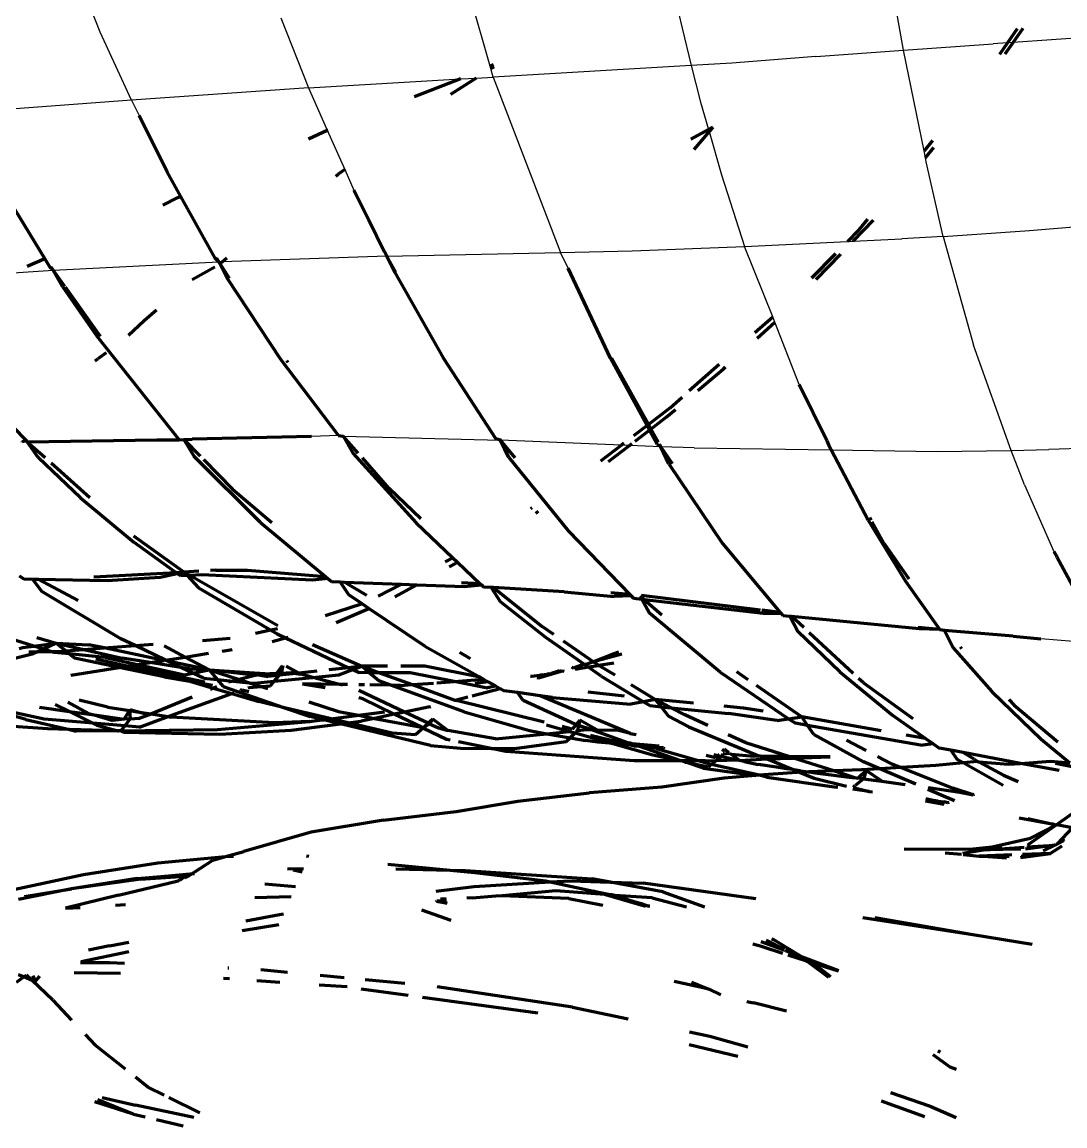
# Model space of a CAD drawing. Header units: millimetres. Extents: x 4307 to 31003, y 2809 to 20009.
# Drawn here: x 7360 to 7421.2, y 7207.5 to 7272.3 of the extents above; entities that cross this region are included whole.
import ezdxf

# ---------------------------------------------------------------- set-up
doc = ezdxf.new("R2010")
doc.units = ezdxf.units.MM
doc.layers.add('ProfileEdges', color=7, linetype='Continuous')

msp = doc.modelspace()

# ---------------------------------------------------------------- linework, layer by layer
for p, q in [((7411.762, 7270.656), (7409.792, 7281.612)), ((7396.751, 7280.692), (7398.766, 7271.944)), ((7387.504, 7269.719), (7384.617, 7279.813)), ((7364.622, 7271.717), (7362.172, 7277.877)), ((7375.217, 7272.565), (7376.848, 7268.451)), ((7398.766, 7271.944), (7399.297, 7269.769)), ((7366.452, 7267.72), (7364.622, 7271.717)), ((7417.863, 7271.097), (7417.025, 7271.04)), ((7418.195, 7271.12), (7417.863, 7271.097)), ((7425.035, 7271.585), (7418.195, 7271.12)), ((7406.615, 7270.284), (7411.762, 7270.656)), ((7411.762, 7270.656), (7417.025, 7271.04)), ((7412.96, 7264.751), (7411.762, 7270.656)), ((7401.691, 7269.906), (7399.297, 7269.769)), ((7406.615, 7270.284), (7401.691, 7269.906)), ((7387.545, 7269.576), (7387.504, 7269.719)), ((7387.687, 7269.08), (7387.545, 7269.576)), ((7399.297, 7269.769), (7387.687, 7269.08)), ((7399.297, 7269.769), (7399.847, 7267.603)), ((7376.848, 7268.451), (7385.765, 7268.969)), ((7385.765, 7268.969), (7386.677, 7269.022)), ((7386.677, 7269.022), (7387.687, 7269.08)), ((7387.687, 7269.08), (7391.632, 7258.793)), ((7376.848, 7268.451), (7366.452, 7267.72)), ((7376.848, 7268.451), (7377.945, 7265.965)), ((7366.452, 7267.72), (7356.4, 7266.97)), ((7366.452, 7267.72), (7366.911, 7266.817)), ((7399.847, 7267.603), (7400.31, 7266.009)), ((7377.945, 7265.965), (7378.964, 7263.654)), ((7400.31, 7266.009), (7400.344, 7265.89)), ((7400.344, 7265.89), (7401.083, 7263.348)), ((7413.043, 7264.341), (7412.96, 7264.751)), ((7413.092, 7264.098), (7413.043, 7264.341)), ((7414.094, 7259.73), (7413.092, 7264.098)), ((7378.964, 7263.654), (7379.502, 7262.436)), ((7401.083, 7263.348), (7402.435, 7259.135)), ((7414.094, 7259.73), (7419.146, 7260.085)), ((7419.146, 7260.085), (7426.972, 7260.709)), ((7402.435, 7259.135), (7408.478, 7259.437)), ((7408.478, 7259.437), (7408.812, 7259.454)), ((7408.812, 7259.454), (7411.654, 7259.595)), ((7414.094, 7259.73), (7411.654, 7259.595)), ((7414.094, 7259.73), (7415.874, 7253.351)), ((7381.444, 7258.575), (7391.632, 7258.793)), ((7391.632, 7258.793), (7395.83, 7258.887)), ((7392.081, 7257.863), (7391.632, 7258.793)), ((7395.83, 7258.887), (7402.435, 7259.135)), ((7404.084, 7255.015), (7402.435, 7259.135)), ((7361.867, 7257.745), (7371.576, 7258.23)), ((7371.77, 7258.237), (7371.576, 7258.23)), ((7381.444, 7258.575), (7371.77, 7258.237)), ((7359.509, 7257.6), (7361.867, 7257.745)), ((7404.2, 7254.701), (7404.084, 7255.015)), ((7405.628, 7251.039), (7404.2, 7254.701)), ((7418.067, 7247.17), (7415.874, 7253.351)), ((7378.611, 7248.038), (7377.011, 7247.984)), ((7378.882, 7248.014), (7388.106, 7247.771)), ((7395.201, 7247.477), (7388.106, 7247.771)), ((7395.677, 7247.457), (7395.201, 7247.477)), ((7397.518, 7247.38), (7395.677, 7247.457)), ((7399.465, 7247.324), (7397.518, 7247.38)), ((7399.465, 7247.324), (7407.516, 7247.211)), ((7407.516, 7247.211), (7413.732, 7247.11)), ((7413.732, 7247.11), (7418.067, 7247.17)), ((7418.067, 7247.17), (7420.29, 7247.216)), ((7418.848, 7245.148), (7418.067, 7247.17)), ((7424.92, 7247.379), (7420.29, 7247.216)), ((7418.848, 7245.148), (7420.587, 7241.239)), ((7423.669, 7235.783), (7419.818, 7236.112))]:
    msp.add_line(p, q)
at = {"layer": 'ProfileEdges', "lineweight": 211}
for p, q in [((7418.434, 7271.916), (7417.863, 7271.097)), ((7418.195, 7271.12), (7418.772, 7271.943)), ((7417.863, 7271.097), (7417.382, 7270.409)), ((7417.717, 7270.436), (7418.195, 7271.12)), ((7387.69, 7269.824), (7387.504, 7269.719)), ((7387.727, 7269.69), (7387.545, 7269.576)), ((7385.765, 7268.969), (7383.292, 7268.011)), ((7386.677, 7269.022), (7385.176, 7268.055)), ((7383.292, 7268.011), (7383.039, 7267.923)), ((7368.549, 7263.517), (7366.911, 7266.817)), ((7376.837, 7265.457), (7377.945, 7265.965)), ((7377.945, 7265.965), (7378.001, 7265.991)), ((7399.282, 7265.438), (7400.31, 7266.009)), ((7400.31, 7266.009), (7400.563, 7266.149)), ((7400.563, 7266.149), (7400.344, 7265.89)), ((7400.344, 7265.89), (7399.45, 7264.832)), ((7413.455, 7265.352), (7412.96, 7264.751)), ((7413.043, 7264.341), (7413.536, 7264.949)), ((7369.351, 7262.075), (7368.549, 7263.517)), ((7378.443, 7263.272), (7378.579, 7263.373)), ((7378.964, 7263.654), (7378.579, 7263.373)), ((7379.003, 7263.682), (7378.964, 7263.654)), ((7358.654, 7262.856), (7361.368, 7258.406)), ((7369.17, 7262.012), (7368.289, 7261.557)), ((7369.17, 7262.012), (7369.351, 7262.075)), ((7371.369, 7258.447), (7369.351, 7262.075)), ((7380.386, 7260.679), (7379.502, 7262.436)), ((7409.651, 7260.737), (7409.123, 7260.096)), ((7381.28, 7258.846), (7380.386, 7260.679)), ((7409.123, 7260.096), (7408.478, 7259.437)), ((7408.812, 7259.454), (7410.001, 7260.685)), ((7381.28, 7258.846), (7381.444, 7258.575)), ((7381.444, 7258.575), (7381.307, 7258.847)), ((7361.368, 7258.406), (7360.338, 7257.96)), ((7361.368, 7258.406), (7361.66, 7257.927)), ((7371.576, 7258.23), (7371.369, 7258.447)), ((7371.451, 7258.45), (7371.576, 7258.23)), ((7371.64, 7258.13), (7371.576, 7258.23)), ((7371.64, 7258.13), (7371.77, 7258.237)), ((7372.066, 7257.271), (7371.64, 7258.13)), ((7371.64, 7258.13), (7372.192, 7257.276)), ((7371.77, 7258.237), (7372.057, 7258.474)), ((7381.909, 7257.62), (7381.444, 7258.575)), ((7381.974, 7257.622), (7381.444, 7258.575)), ((7407.772, 7258.716), (7406.357, 7257.273)), ((7406.63, 7257.193), (7408.077, 7258.692)), ((7361.867, 7257.745), (7361.66, 7257.927)), ((7361.867, 7257.745), (7361.749, 7257.932)), ((7362.544, 7256.798), (7361.867, 7257.745)), ((7362.402, 7256.791), (7361.867, 7257.745)), ((7371.349, 7257.922), (7370.016, 7257.184)), ((7381.909, 7257.62), (7384.735, 7252.598)), ((7394.57, 7252.584), (7392.081, 7257.863)), ((7375.211, 7252.509), (7372.066, 7257.271)), ((7362.402, 7256.791), (7364.441, 7253.854)), ((7364.643, 7253.862), (7362.581, 7256.746)), ((7367.203, 7254.796), (7367.922, 7255.421)), ((7403.036, 7254.087), (7404.084, 7255.015)), ((7366.273, 7253.933), (7367.203, 7254.796)), ((7403.173, 7253.765), (7404.2, 7254.701)), ((7364.441, 7253.854), (7369.257, 7247.799)), ((7364.326, 7252.426), (7364.473, 7252.545)), ((7364.962, 7252.903), (7364.473, 7252.545)), ((7378.611, 7248.038), (7375.211, 7252.509)), ((7375.548, 7252.448), (7375.63, 7252.339)), ((7384.735, 7252.598), (7387.834, 7247.845)), ((7396.711, 7248.64), (7394.57, 7252.584)), ((7394.63, 7252.585), (7396.787, 7248.699)), ((7399.189, 7250.681), (7400.948, 7252.238)), ((7399.687, 7250.683), (7401.174, 7251.943)), ((7401.174, 7251.943), (7401.32, 7252.077)), ((7407.249, 7247.753), (7405.628, 7251.039)), ((7398.057, 7249.677), (7398.759, 7250.299)), ((7398.057, 7249.677), (7396.787, 7248.699)), ((7396.938, 7248.425), (7397.837, 7249.115)), ((7397.837, 7249.115), (7398.377, 7249.572)), ((7359.465, 7248.57), (7360.295, 7247.724)), ((7396.711, 7248.64), (7395.913, 7248.025)), ((7396.787, 7248.699), (7396.711, 7248.64)), ((7396.861, 7248.365), (7396.711, 7248.64)), ((7396.787, 7248.699), (7396.938, 7248.425)), ((7396.861, 7248.365), (7396.938, 7248.425)), ((7396.938, 7248.425), (7397.368, 7247.652)), ((7360.325, 7247.681), (7367.933, 7247.794)), ((7367.933, 7247.794), (7368.032, 7247.795)), ((7368.032, 7247.795), (7368.065, 7247.781)), ((7368.065, 7247.781), (7369.257, 7247.799)), ((7369.257, 7247.799), (7369.531, 7247.807)), ((7369.531, 7247.807), (7370.013, 7247.82)), ((7369.531, 7247.807), (7370.492, 7246.824)), ((7369.531, 7247.807), (7370.133, 7246.816)), ((7377.011, 7247.984), (7370.013, 7247.82)), ((7378.611, 7248.038), (7378.882, 7248.014)), ((7378.882, 7248.014), (7379.443, 7247.012)), ((7379.764, 7247.004), (7378.882, 7248.014)), ((7388.106, 7247.771), (7387.834, 7247.845)), ((7388.063, 7247.837), (7388.106, 7247.771)), ((7388.595, 7246.749), (7388.106, 7247.771)), ((7388.976, 7246.734), (7388.106, 7247.771)), ((7396.008, 7247.711), (7396.861, 7248.365)), ((7397.309, 7247.54), (7396.861, 7248.365)), ((7360.047, 7247.678), (7360.02, 7247.705)), ((7360.295, 7247.724), (7360.047, 7247.678)), ((7360.325, 7247.681), (7360.295, 7247.724)), ((7360.971, 7246.751), (7360.325, 7247.681)), ((7360.325, 7247.681), (7361.382, 7246.755)), ((7395.201, 7247.477), (7393.982, 7246.537)), ((7394.453, 7246.518), (7395.677, 7247.457)), ((7395.343, 7247.586), (7395.201, 7247.477)), ((7395.677, 7247.457), (7395.823, 7247.569)), ((7397.309, 7247.54), (7397.518, 7247.38)), ((7397.43, 7247.539), (7397.518, 7247.38)), ((7397.986, 7246.375), (7397.518, 7247.38)), ((7398.205, 7246.372), (7397.518, 7247.38)), ((7407.249, 7247.753), (7407.381, 7247.451)), ((7407.381, 7247.451), (7407.516, 7247.211)), ((7409.688, 7243.073), (7407.516, 7247.211)), ((7363.467, 7244.395), (7360.971, 7246.751)), ((7374.026, 7242.938), (7370.133, 7246.816)), ((7370.675, 7246.638), (7372.378, 7244.897)), ((7379.443, 7247.012), (7383.154, 7242.915)), ((7381.577, 7244.927), (7380.005, 7246.728)), ((7388.595, 7246.749), (7392.097, 7242.431)), ((7361.736, 7246.439), (7364.012, 7244.409)), ((7397.986, 7246.375), (7401.129, 7241.71)), ((7372.378, 7244.897), (7374.699, 7242.937)), ((7383.431, 7243.152), (7381.577, 7244.927)), ((7363.467, 7244.395), (7366.582, 7241.79)), ((7389.884, 7243.761), (7389.966, 7243.814)), ((7390.311, 7243.578), (7390.156, 7243.475)), ((7409.862, 7243.066), (7409.773, 7243.224)), ((7374.026, 7242.938), (7377.844, 7239.763)), ((7383.154, 7242.915), (7385.308, 7240.871)), ((7409.688, 7243.073), (7411.882, 7239.488)), ((7410.629, 7241.711), (7409.917, 7242.968)), ((7366.579, 7242.163), (7369.539, 7240.024)), ((7392.097, 7242.431), (7395.702, 7238.707)), ((7369.057, 7239.999), (7366.582, 7241.79)), ((7401.129, 7241.71), (7404.529, 7237.652)), ((7410.629, 7241.711), (7412.076, 7239.631)), ((7385.308, 7240.871), (7384.858, 7240.639)), ((7385.308, 7240.871), (7385.589, 7240.605)), ((7420.587, 7241.239), (7420.757, 7240.937)), ((7420.78, 7240.882), (7420.757, 7240.937)), ((7420.78, 7240.882), (7423.47, 7235.89)), ((7364.236, 7239.743), (7369.057, 7239.999)), ((7369.057, 7239.999), (7369.539, 7240.024)), ((7369.135, 7239.942), (7369.057, 7239.999)), ((7369.135, 7239.942), (7369.539, 7240.024)), ((7370.406, 7240.074), (7369.539, 7240.024)), ((7369.539, 7240.024), (7369.72, 7239.827)), ((7369.868, 7239.835), (7369.539, 7240.024)), ((7371.407, 7240.131), (7371.09, 7240.113)), ((7371.407, 7240.131), (7373.255, 7240.147)), ((7373.255, 7240.147), (7377.844, 7239.763)), ((7385.097, 7240.327), (7385.465, 7240.529)), ((7385.589, 7240.605), (7385.465, 7240.529)), ((7385.589, 7240.605), (7386.918, 7239.344)), ((7359.872, 7239.814), (7360.138, 7239.623)), ((7360.138, 7239.623), (7360.646, 7239.613)), ((7360.646, 7239.613), (7361.191, 7238.897)), ((7360.646, 7239.613), (7360.98, 7239.607)), ((7360.98, 7239.607), (7363.333, 7238.36)), ((7360.98, 7239.607), (7365.018, 7239.531)), ((7365.018, 7239.531), (7368.129, 7239.736)), ((7368.129, 7239.736), (7369.135, 7239.942)), ((7369.323, 7239.805), (7369.135, 7239.942)), ((7369.72, 7239.827), (7369.323, 7239.805)), ((7369.868, 7239.835), (7369.72, 7239.827)), ((7369.72, 7239.827), (7370.386, 7239.101)), ((7370.579, 7239.875), (7369.868, 7239.835)), ((7375.034, 7236.871), (7369.868, 7239.835)), ((7377.068, 7239.545), (7370.579, 7239.875)), ((7377.984, 7239.646), (7377.068, 7239.545)), ((7377.844, 7239.763), (7377.984, 7239.646)), ((7377.984, 7239.646), (7378.196, 7239.47)), ((7378.196, 7239.47), (7378.698, 7239.451)), ((7379.213, 7238.693), (7378.698, 7239.451)), ((7378.698, 7239.451), (7378.957, 7239.442)), ((7380.255, 7238.649), (7378.957, 7239.442)), ((7378.957, 7239.442), (7382.296, 7239.32)), ((7386.918, 7239.344), (7385.813, 7239.391)), ((7386.918, 7239.344), (7386.985, 7239.28)), ((7411.882, 7239.488), (7413.86, 7236.67)), ((7365.819, 7236.114), (7361.191, 7238.897)), ((7370.386, 7239.101), (7374.621, 7236.616)), ((7379.985, 7238.171), (7379.213, 7238.693)), ((7382.296, 7239.32), (7380.937, 7238.62)), ((7381.913, 7238.579), (7383.203, 7239.287)), ((7382.296, 7239.32), (7383.203, 7239.287)), ((7383.203, 7239.287), (7385.97, 7239.186)), ((7385.97, 7239.186), (7386.985, 7239.28)), ((7386.985, 7239.28), (7387.12, 7239.152)), ((7387.561, 7239.125), (7387.12, 7239.152)), ((7387.561, 7239.125), (7388.093, 7238.311)), ((7387.691, 7239.117), (7387.561, 7239.125)), ((7387.691, 7239.117), (7390.558, 7236.84)), ((7391.84, 7238.863), (7387.691, 7239.117)), ((7391.84, 7238.863), (7394.779, 7238.601)), ((7395.702, 7238.707), (7394.586, 7238.804)), ((7395.702, 7238.707), (7395.767, 7238.64)), ((7379.985, 7238.171), (7377.828, 7237.46)), ((7380.387, 7237.899), (7379.985, 7238.171)), ((7388.093, 7238.311), (7390.744, 7236.209)), ((7395.767, 7238.64), (7394.779, 7238.601)), ((7395.767, 7238.64), (7395.906, 7238.496)), ((7395.906, 7238.496), (7396.399, 7238.439)), ((7396.302, 7238.621), (7396.53, 7238.423)), ((7396.302, 7238.621), (7396.399, 7238.439)), ((7403.365, 7237.793), (7396.376, 7238.645)), ((7396.399, 7238.439), (7396.843, 7237.611)), ((7396.399, 7238.439), (7396.53, 7238.423)), ((7396.53, 7238.423), (7397.575, 7237.521)), ((7396.53, 7238.423), (7403.53, 7237.607)), ((7378.461, 7237.069), (7380.387, 7237.899)), ((7383.662, 7235.685), (7380.387, 7237.899)), ((7400.992, 7234.157), (7396.843, 7237.611)), ((7404.529, 7237.652), (7403.434, 7237.785)), ((7403.53, 7237.607), (7404.575, 7237.597)), ((7404.529, 7237.652), (7404.575, 7237.597)), ((7404.575, 7237.597), (7404.673, 7237.479)), ((7404.673, 7237.479), (7405.091, 7237.44)), ((7405.091, 7237.44), (7405.561, 7236.536)), ((7405.091, 7237.44), (7405.187, 7237.431)), ((7405.901, 7236.77), (7405.187, 7237.431)), ((7405.187, 7237.431), (7412.668, 7236.718)), ((7391.246, 7236.363), (7390.558, 7236.84)), ((7412.612, 7236.796), (7413.86, 7236.67)), ((7360.732, 7235.677), (7358.703, 7236.309)), ((7360.896, 7236.189), (7362.035, 7235.847)), ((7366.661, 7235.714), (7365.819, 7236.114)), ((7370.624, 7236.022), (7372.246, 7236.148)), ((7374.621, 7236.616), (7373.723, 7236.433)), ((7375.021, 7236.698), (7374.621, 7236.616)), ((7374.621, 7236.616), (7374.997, 7236.396)), ((7374.702, 7235.947), (7375.49, 7236.163)), ((7374.997, 7236.396), (7375.49, 7236.163)), ((7375.49, 7236.163), (7375.647, 7236.206)), ((7375.49, 7236.163), (7379.195, 7234.415)), ((7390.744, 7236.209), (7393.022, 7234.616)), ((7408.019, 7234.181), (7405.561, 7236.536)), ((7408.813, 7234.078), (7406.228, 7236.468)), ((7412.668, 7236.718), (7413.86, 7236.67)), ((7413.86, 7236.67), (7413.885, 7236.633)), ((7414.172, 7236.609), (7413.885, 7236.633)), ((7414.678, 7235.591), (7414.172, 7236.609)), ((7418.189, 7236.264), (7414.172, 7236.609)), ((7418.189, 7236.264), (7419.818, 7236.112)), ((7359.865, 7235.538), (7360.081, 7235.593)), ((7360.081, 7235.593), (7360.732, 7235.677)), ((7360.732, 7235.677), (7362.035, 7235.847)), ((7361.283, 7235.506), (7360.732, 7235.677)), ((7361.283, 7235.506), (7360.944, 7235.353)), ((7362.035, 7235.847), (7361.283, 7235.506)), ((7361.716, 7235.371), (7361.283, 7235.506)), ((7362.035, 7235.847), (7363.945, 7235.76)), ((7362.585, 7235.398), (7362.035, 7235.847)), ((7362.035, 7235.847), (7363.662, 7235.482)), ((7362.585, 7235.398), (7363.662, 7235.482)), ((7363.662, 7235.482), (7364.844, 7235.574)), ((7363.662, 7235.482), (7365.905, 7234.978)), ((7364.844, 7235.574), (7363.945, 7235.76)), ((7364.844, 7235.574), (7366.661, 7235.714)), ((7368.354, 7234.846), (7364.844, 7235.574)), ((7366.661, 7235.714), (7367.735, 7235.798)), ((7368.454, 7234.862), (7366.661, 7235.714)), ((7368.367, 7235.693), (7369.594, 7235.043)), ((7371.77, 7235.389), (7372.359, 7235.483)), ((7377.08, 7235.787), (7379.969, 7234.499)), ((7383.662, 7235.685), (7386.912, 7233.853)), ((7391.778, 7235.994), (7393.556, 7234.761)), ((7414.678, 7235.591), (7416.938, 7233.021)), ((7415.088, 7235.632), (7415.167, 7235.547)), ((7357.845, 7234.55), (7360.703, 7235.244)), ((7360.428, 7235.34), (7360.944, 7235.353)), ((7360.944, 7235.353), (7360.703, 7235.244)), ((7360.944, 7235.353), (7361.716, 7235.371)), ((7361.716, 7235.371), (7362.464, 7235.389)), ((7361.889, 7235.317), (7361.716, 7235.371)), ((7362.796, 7235.226), (7361.889, 7235.317)), ((7362.464, 7235.389), (7362.585, 7235.398)), ((7362.796, 7235.226), (7362.585, 7235.398)), ((7364.919, 7235.013), (7362.796, 7235.226)), ((7363.113, 7234.968), (7362.796, 7235.226)), ((7365.731, 7234.429), (7363.113, 7234.968)), ((7366.174, 7234.499), (7364.359, 7234.912)), ((7364.919, 7235.013), (7366.799, 7234.599)), ((7367.553, 7234.719), (7365.905, 7234.978)), ((7367.553, 7234.719), (7368.354, 7234.846)), ((7368.454, 7234.862), (7368.354, 7234.846)), ((7368.454, 7234.862), (7369.594, 7235.043)), ((7368.592, 7234.797), (7368.454, 7234.862)), ((7369.594, 7235.043), (7370.974, 7235.263)), ((7369.594, 7235.043), (7371.003, 7234.297)), ((7386.34, 7234.931), (7385.72, 7235.31)), ((7394.756, 7235.231), (7393.556, 7234.761)), ((7395.223, 7235.215), (7393.556, 7234.761)), ((7395.033, 7235.318), (7394.756, 7235.231)), ((7362.901, 7233.979), (7365.731, 7234.429)), ((7365.731, 7234.429), (7366.174, 7234.499)), ((7368.366, 7233.886), (7365.731, 7234.429)), ((7366.256, 7234.512), (7366.174, 7234.499)), ((7366.256, 7234.512), (7366.799, 7234.599)), ((7369.382, 7233.769), (7366.256, 7234.512)), ((7370.752, 7233.565), (7366.256, 7234.512)), ((7366.799, 7234.599), (7367.553, 7234.719)), ((7366.799, 7234.599), (7369.559, 7233.99)), ((7369.352, 7234.435), (7367.553, 7234.719)), ((7371.003, 7234.297), (7368.592, 7234.797)), ((7369.352, 7234.435), (7368.592, 7234.797)), ((7369.854, 7234.356), (7369.352, 7234.435)), ((7370.063, 7234.097), (7369.352, 7234.435)), ((7369.854, 7234.356), (7371.003, 7234.297)), ((7370.063, 7234.097), (7371.003, 7234.297)), ((7371.003, 7234.297), (7371.029, 7234.28)), ((7371.029, 7234.28), (7371.061, 7234.278)), ((7371.029, 7234.28), (7371.489, 7233.723)), ((7371.061, 7234.278), (7371.315, 7234.262)), ((7371.061, 7234.278), (7372.78, 7233.724)), ((7371.315, 7234.262), (7374.575, 7234.051)), ((7371.315, 7234.262), (7373.799, 7233.982)), ((7374.965, 7234.077), (7375.311, 7234.547)), ((7375.341, 7234.542), (7375.235, 7234.096)), ((7376.28, 7234.1), (7375.539, 7234.51)), ((7377.333, 7234.214), (7376.28, 7234.1)), ((7379.195, 7234.415), (7378.042, 7234.291)), ((7378.627, 7234.001), (7379.437, 7234.301)), ((7379.969, 7234.499), (7379.195, 7234.415)), ((7379.195, 7234.415), (7379.437, 7234.301)), ((7379.437, 7234.301), (7379.969, 7234.499)), ((7379.437, 7234.301), (7379.811, 7234.125)), ((7381.473, 7234.502), (7379.969, 7234.499)), ((7380.409, 7234.123), (7379.969, 7234.499)), ((7379.969, 7234.499), (7381.015, 7234.12)), ((7383.672, 7234.508), (7382.252, 7234.504)), ((7386.912, 7233.853), (7383.672, 7234.508)), ((7391.182, 7234.115), (7391.591, 7234.242)), ((7391.743, 7234.215), (7391.479, 7234.139)), ((7391.591, 7234.242), (7391.627, 7234.236)), ((7391.836, 7234.198), (7391.743, 7234.215)), ((7392.283, 7234.458), (7392.369, 7234.395)), ((7393.022, 7234.616), (7392.369, 7234.395)), ((7393.275, 7234.439), (7392.483, 7234.311)), ((7393.056, 7234.592), (7393.022, 7234.616)), ((7393.556, 7234.761), (7393.056, 7234.592)), ((7393.275, 7234.439), (7393.056, 7234.592)), ((7393.855, 7234.533), (7393.275, 7234.439)), ((7394.017, 7233.92), (7393.275, 7234.439)), ((7393.814, 7234.582), (7393.556, 7234.761)), ((7393.886, 7234.538), (7393.814, 7234.582)), ((7394.752, 7234.678), (7393.886, 7234.538)), ((7394.829, 7233.973), (7393.886, 7234.538)), ((7400.992, 7234.157), (7405.013, 7231.422)), ((7401.961, 7234.186), (7402.618, 7233.73)), ((7408.019, 7234.181), (7411.107, 7231.624)), ((7368.366, 7233.886), (7369.877, 7233.623)), ((7369.382, 7233.769), (7369.877, 7233.623)), ((7369.559, 7233.99), (7370.063, 7234.097)), ((7369.877, 7233.623), (7371.208, 7233.391)), ((7369.877, 7233.623), (7371.249, 7233.218)), ((7370.681, 7233.804), (7370.063, 7234.097)), ((7370.681, 7233.804), (7371.489, 7233.723)), ((7371.489, 7233.723), (7372.41, 7233.63)), ((7371.489, 7233.723), (7371.843, 7233.305)), ((7372.41, 7233.63), (7372.15, 7233.564)), ((7372.78, 7233.724), (7372.41, 7233.63)), ((7372.41, 7233.63), (7373.367, 7233.534)), ((7373.799, 7233.982), (7372.78, 7233.724)), ((7372.78, 7233.724), (7373.367, 7233.534)), ((7373.367, 7233.534), (7373.668, 7233.504)), ((7373.367, 7233.534), (7374.064, 7233.309)), ((7373.668, 7233.504), (7374.833, 7233.621)), ((7373.887, 7234.004), (7373.799, 7233.982)), ((7374.575, 7234.051), (7373.887, 7234.004)), ((7373.887, 7234.004), (7374.473, 7233.905)), ((7375.135, 7233.977), (7374.473, 7233.905)), ((7374.965, 7234.077), (7374.575, 7234.051)), ((7374.575, 7234.051), (7374.929, 7234.028)), ((7374.602, 7233.347), (7374.833, 7233.621)), ((7374.833, 7233.621), (7375.135, 7233.977)), ((7374.833, 7233.621), (7377.102, 7233.848)), ((7374.929, 7234.028), (7374.965, 7234.077)), ((7375.235, 7234.096), (7374.965, 7234.077)), ((7375.135, 7233.977), (7375.235, 7234.096)), ((7376.122, 7234.083), (7375.135, 7233.977)), ((7375.235, 7234.096), (7375.822, 7234.136)), ((7375.822, 7234.136), (7376.122, 7234.083)), ((7376.28, 7234.1), (7376.122, 7234.083)), ((7376.122, 7234.083), (7376.399, 7234.035)), ((7376.399, 7234.035), (7376.28, 7234.1)), ((7377.102, 7233.848), (7376.399, 7234.035)), ((7377.102, 7233.848), (7378.627, 7234.001)), ((7378.653, 7233.436), (7377.102, 7233.848)), ((7380.409, 7234.123), (7379.811, 7234.125)), ((7380.978, 7233.636), (7380.409, 7234.123)), ((7381.015, 7234.12), (7380.409, 7234.123)), ((7381.677, 7233.384), (7380.978, 7233.636)), ((7382.807, 7234.112), (7381.015, 7234.12)), ((7381.015, 7234.12), (7382.932, 7233.425)), ((7385.386, 7233.607), (7382.807, 7234.112)), ((7382.932, 7233.425), (7384.179, 7233.517)), ((7384.375, 7233.532), (7385.386, 7233.607)), ((7385.386, 7233.607), (7387.12, 7233.736)), ((7387.25, 7233.242), (7385.386, 7233.607)), ((7387.392, 7233.583), (7386.62, 7233.482)), ((7386.912, 7233.853), (7387.12, 7233.736)), ((7387.12, 7233.736), (7387.392, 7233.583)), ((7387.392, 7233.583), (7387.82, 7233.342)), ((7389.865, 7233.94), (7389.94, 7233.919)), ((7389.94, 7233.919), (7390.408, 7233.98)), ((7390.331, 7233.809), (7390.264, 7233.828)), ((7391.479, 7234.139), (7390.331, 7233.809)), ((7390.951, 7234.052), (7390.331, 7233.809)), ((7390.408, 7233.98), (7390.465, 7233.985)), ((7390.573, 7234.002), (7390.465, 7233.985)), ((7390.573, 7234.002), (7390.951, 7234.052)), ((7390.951, 7234.052), (7391.014, 7234.062)), ((7391.014, 7234.062), (7391.054, 7234.08)), ((7391.054, 7234.08), (7391.089, 7234.086)), ((7391.089, 7234.086), (7391.182, 7234.115)), ((7391.479, 7234.139), (7391.182, 7234.115)), ((7394.017, 7233.92), (7396.492, 7232.422)), ((7409.415, 7233.521), (7409.123, 7233.791)), ((7409.415, 7233.521), (7412.313, 7231.431)), ((7360.25, 7231.367), (7354.725, 7232.962)), ((7368.613, 7231.544), (7372.345, 7232.894)), ((7371.083, 7233.149), (7371.249, 7233.218)), ((7371.249, 7233.218), (7371.456, 7233.303)), ((7371.249, 7233.218), (7372.345, 7232.894)), ((7371.843, 7233.305), (7375.435, 7232.069)), ((7372.345, 7232.894), (7372.476, 7232.942)), ((7372.345, 7232.894), (7373.933, 7232.425)), ((7372.89, 7233.091), (7372.835, 7233.127)), ((7372.89, 7233.091), (7372.939, 7233.109)), ((7372.939, 7233.109), (7373.334, 7233.021)), ((7373.297, 7233.239), (7373.354, 7233.259)), ((7373.354, 7233.259), (7374.064, 7233.309)), ((7374.064, 7233.309), (7374.602, 7233.347)), ((7374.064, 7233.309), (7374.447, 7233.186)), ((7376.495, 7233.473), (7377.814, 7233.245)), ((7378.653, 7233.436), (7376.495, 7233.473)), ((7379.124, 7233.428), (7378.653, 7233.436)), ((7378.835, 7233.388), (7378.653, 7233.436)), ((7380.137, 7233.41), (7379.797, 7233.416)), ((7382.47, 7231.815), (7379.8, 7233.073)), ((7381.677, 7233.384), (7380.439, 7233.405)), ((7385.982, 7231.83), (7381.677, 7233.384)), ((7382.246, 7233.374), (7381.677, 7233.384)), ((7382.246, 7233.374), (7382.932, 7233.425)), ((7382.932, 7233.425), (7385.422, 7232.503)), ((7386.449, 7232.766), (7388.095, 7233.187)), ((7387.25, 7233.242), (7387.82, 7233.342)), ((7387.82, 7233.342), (7388.095, 7233.187)), ((7388.095, 7233.187), (7388.321, 7233.059)), ((7389.096, 7232.953), (7388.321, 7233.059)), ((7389.445, 7232.483), (7389.096, 7232.953)), ((7390.426, 7232.77), (7389.096, 7232.953)), ((7393.226, 7232.995), (7395.358, 7232.76)), ((7397.19, 7232.558), (7395.781, 7233.403)), ((7403.116, 7233.384), (7405.786, 7231.531)), ((7416.938, 7233.021), (7419.828, 7230.221)), ((7361.337, 7231.402), (7357.241, 7232.286)), ((7362.816, 7231.845), (7361.982, 7232.263)), ((7362.721, 7232.398), (7363.938, 7231.734)), ((7365.064, 7232.107), (7363.393, 7232.52)), ((7367.588, 7231.707), (7370.016, 7232.709)), ((7375.435, 7232.069), (7373.933, 7232.425)), ((7376.866, 7232.405), (7378.609, 7231.843)), ((7380.024, 7232.583), (7379.804, 7232.656)), ((7381.872, 7231.689), (7380.024, 7232.583)), ((7385.422, 7232.503), (7385.453, 7232.511)), ((7385.453, 7232.511), (7386.199, 7232.702)), ((7385.453, 7232.511), (7385.529, 7232.483)), ((7390.663, 7231.221), (7385.529, 7232.483)), ((7392.477, 7231.103), (7389.445, 7232.483)), ((7395.577, 7230.616), (7390.426, 7232.77)), ((7391.143, 7232.671), (7390.426, 7232.77)), ((7391.143, 7232.671), (7395.764, 7232.281)), ((7396.492, 7232.422), (7395.764, 7232.281)), ((7397.19, 7232.558), (7396.492, 7232.422)), ((7396.492, 7232.422), (7396.869, 7232.194)), ((7399.426, 7232.333), (7397.19, 7232.558)), ((7397.19, 7232.558), (7397.534, 7232.127)), ((7398.116, 7232.068), (7397.19, 7232.558)), ((7417.937, 7232.553), (7418.249, 7232.215)), ((7418.249, 7232.215), (7420.814, 7230.06)), ((7361.06, 7232.094), (7362.816, 7231.845)), ((7364.181, 7231.161), (7362.816, 7231.845)), ((7362.816, 7231.845), (7364.256, 7231.64)), ((7363.938, 7231.734), (7364.256, 7231.64)), ((7364.256, 7231.64), (7365.363, 7231.315)), ((7364.256, 7231.64), (7366.024, 7231.389)), ((7365.064, 7232.107), (7366.342, 7231.904)), ((7366.024, 7231.389), (7366.342, 7231.904)), ((7366.342, 7231.904), (7366.368, 7231.946)), ((7366.342, 7231.904), (7366.38, 7231.411)), ((7366.342, 7231.904), (7366.778, 7231.835)), ((7366.778, 7231.835), (7366.368, 7231.946)), ((7367.456, 7231.652), (7366.778, 7231.835)), ((7366.778, 7231.835), (7367.588, 7231.707)), ((7366.917, 7231.46), (7367.456, 7231.652)), ((7367.456, 7231.652), (7367.588, 7231.707)), ((7367.588, 7231.707), (7368.613, 7231.544)), ((7375.435, 7232.069), (7376.945, 7231.549)), ((7378.179, 7231.419), (7375.435, 7232.069)), ((7378.179, 7231.419), (7379.771, 7231.622)), ((7378.609, 7231.843), (7379.771, 7231.622)), ((7379.771, 7231.622), (7381.31, 7231.818)), ((7379.771, 7231.622), (7380.706, 7231.444)), ((7381.872, 7231.689), (7380.706, 7231.444)), ((7382.47, 7231.815), (7381.872, 7231.689)), ((7383.465, 7230.918), (7381.872, 7231.689)), ((7383.958, 7232.128), (7382.47, 7231.815)), ((7383.872, 7231.155), (7382.47, 7231.815)), ((7383.958, 7232.128), (7384.024, 7232.145)), ((7385.982, 7231.83), (7389.812, 7230.725)), ((7396.869, 7232.194), (7397.534, 7232.127)), ((7397.534, 7232.127), (7397.973, 7231.576)), ((7397.534, 7232.127), (7398.116, 7232.068)), ((7397.973, 7231.576), (7399.164, 7230.945)), ((7398.92, 7231.643), (7398.116, 7232.068)), ((7398.116, 7232.068), (7401.487, 7231.729)), ((7400.267, 7231.029), (7398.92, 7231.643)), ((7402.377, 7232.037), (7401.226, 7232.153)), ((7404.331, 7231.325), (7401.487, 7231.729)), ((7403.525, 7231.867), (7402.377, 7232.037)), ((7411.107, 7231.624), (7413.05, 7230.264)), ((7361.533, 7230.819), (7357.472, 7231.094)), ((7360.25, 7231.367), (7362.813, 7230.786)), ((7364.181, 7231.161), (7361.337, 7231.402)), ((7366.055, 7231.002), (7364.181, 7231.161)), ((7364.411, 7231.046), (7364.181, 7231.161)), ((7364.411, 7231.046), (7365.66, 7230.72)), ((7366.024, 7231.389), (7365.363, 7231.315)), ((7366.055, 7231.002), (7365.823, 7230.71)), ((7366.38, 7231.411), (7366.024, 7231.389)), ((7366.38, 7231.411), (7366.055, 7231.002)), ((7366.914, 7230.929), (7366.055, 7231.002)), ((7366.38, 7231.411), (7366.917, 7231.46)), ((7366.914, 7230.929), (7368.613, 7231.544)), ((7368.613, 7231.544), (7368.77, 7231.519)), ((7374.849, 7231.177), (7368.77, 7231.519)), ((7371.504, 7230.795), (7376.894, 7231.255)), ((7376.894, 7231.255), (7374.849, 7231.177)), ((7375.819, 7230.743), (7378.715, 7231.121)), ((7376.894, 7231.255), (7377.467, 7231.329)), ((7377.724, 7231.361), (7376.945, 7231.549)), ((7377.467, 7231.329), (7377.724, 7231.361)), ((7377.724, 7231.361), (7378.179, 7231.419)), ((7378.715, 7231.121), (7377.724, 7231.361)), ((7379.178, 7231.182), (7378.179, 7231.419)), ((7378.715, 7231.121), (7379.178, 7231.182)), ((7383.991, 7229.847), (7378.715, 7231.121)), ((7379.178, 7231.182), (7379.927, 7231.28)), ((7381.759, 7230.57), (7379.178, 7231.182)), ((7380.706, 7231.444), (7379.927, 7231.28)), ((7380.706, 7231.444), (7383.465, 7230.918)), ((7383.582, 7230.896), (7383.465, 7230.918)), ((7383.872, 7231.155), (7383.582, 7230.896)), ((7383.941, 7231.122), (7383.582, 7230.896)), ((7384.138, 7231.394), (7383.872, 7231.155)), ((7383.941, 7231.122), (7383.872, 7231.155)), ((7384.138, 7231.394), (7383.941, 7231.122)), ((7383.941, 7231.122), (7384.469, 7230.887)), ((7385.019, 7230.727), (7384.138, 7231.394)), ((7390.813, 7231.062), (7392.163, 7230.681)), ((7392.312, 7230.815), (7391.72, 7230.961)), ((7392.541, 7231.081), (7392.312, 7230.815)), ((7392.541, 7231.081), (7392.477, 7231.103)), ((7392.754, 7231.328), (7392.541, 7231.081)), ((7392.689, 7231.031), (7392.541, 7231.081)), ((7392.689, 7231.031), (7392.622, 7230.727)), ((7392.754, 7231.328), (7392.689, 7231.031)), ((7393.409, 7230.784), (7392.689, 7231.031)), ((7393.763, 7230.779), (7392.754, 7231.328)), ((7399.164, 7230.945), (7403.305, 7229.216)), ((7404.331, 7231.325), (7405.013, 7231.422)), ((7405.013, 7231.422), (7405.786, 7231.531)), ((7405.013, 7231.422), (7405.41, 7231.152)), ((7406.128, 7231.027), (7405.41, 7231.152)), ((7410.44, 7230.72), (7405.786, 7231.531)), ((7406.128, 7231.027), (7405.786, 7231.531)), ((7406.49, 7230.495), (7406.128, 7231.027)), ((7412.752, 7229.878), (7406.128, 7231.027)), ((7362.813, 7230.786), (7361.533, 7230.819)), ((7362.813, 7230.786), (7363.215, 7230.695)), ((7365.488, 7230.717), (7362.813, 7230.786)), ((7365.488, 7230.717), (7363.215, 7230.695)), ((7365.66, 7230.72), (7365.488, 7230.717)), ((7365.66, 7230.72), (7365.698, 7230.71)), ((7365.823, 7230.71), (7365.698, 7230.71)), ((7365.823, 7230.71), (7371.504, 7230.795)), ((7365.823, 7230.71), (7365.992, 7230.633)), ((7365.992, 7230.633), (7371.642, 7230.523)), ((7371.642, 7230.523), (7375.819, 7230.743)), ((7383.127, 7230.482), (7381.759, 7230.57)), ((7383.582, 7230.896), (7383.127, 7230.482)), ((7383.599, 7230.853), (7383.582, 7230.896)), ((7384.933, 7230.208), (7383.599, 7230.853)), ((7384.469, 7230.887), (7385.019, 7230.727)), ((7387.818, 7230.24), (7385.019, 7230.727)), ((7387.818, 7230.24), (7390.818, 7230.544)), ((7389.812, 7230.725), (7390.818, 7230.544)), ((7390.818, 7230.544), (7392.163, 7230.681)), ((7390.818, 7230.544), (7392.189, 7230.299)), ((7391.966, 7230.078), (7392.189, 7230.299)), ((7392.163, 7230.681), (7392.484, 7230.59)), ((7392.189, 7230.299), (7392.484, 7230.59)), ((7392.189, 7230.299), (7393.101, 7230.135)), ((7392.484, 7230.59), (7394.701, 7229.965)), ((7392.508, 7230.716), (7392.586, 7230.691)), ((7392.586, 7230.691), (7392.622, 7230.727)), ((7392.622, 7230.727), (7393.197, 7230.788)), ((7393.197, 7230.788), (7393.409, 7230.784)), ((7395.744, 7229.874), (7393.392, 7230.441)), ((7393.409, 7230.784), (7393.763, 7230.779)), ((7395.58, 7230.006), (7393.409, 7230.784)), ((7393.763, 7230.779), (7395.03, 7230.758)), ((7395.03, 7230.758), (7395.577, 7230.616)), ((7395.719, 7230.557), (7395.577, 7230.616)), ((7395.719, 7230.557), (7396.067, 7230.489)), ((7402.498, 7230.012), (7401.464, 7230.483)), ((7409.413, 7228.893), (7406.49, 7230.495)), ((7413.05, 7230.264), (7411.91, 7230.463)), ((7413.05, 7230.264), (7413.472, 7229.969)), ((7383.991, 7229.847), (7385.763, 7229.688)), ((7385.148, 7230.164), (7384.933, 7230.208)), ((7387.57, 7229.676), (7385.637, 7230.066)), ((7385.763, 7229.688), (7387.57, 7229.676)), ((7387.57, 7229.676), (7388.937, 7229.667)), ((7388.418, 7229.505), (7387.57, 7229.676)), ((7388.937, 7229.667), (7391.966, 7230.078)), ((7393.822, 7230.042), (7393.101, 7230.135)), ((7394.701, 7229.965), (7393.822, 7230.042)), ((7394.701, 7229.965), (7397.047, 7229.304)), ((7395.005, 7229.939), (7395.073, 7229.918)), ((7395.744, 7229.874), (7395.073, 7229.918)), ((7395.739, 7229.988), (7395.58, 7230.006)), ((7395.829, 7229.957), (7395.739, 7229.988)), ((7395.978, 7229.818), (7395.744, 7229.874)), ((7397.421, 7229.805), (7395.829, 7229.957)), ((7396.68, 7229.793), (7395.829, 7229.957)), ((7396.184, 7229.836), (7395.829, 7229.957)), ((7395.978, 7229.818), (7396.184, 7229.836)), ((7396.184, 7229.836), (7396.232, 7229.82)), ((7396.232, 7229.82), (7396.68, 7229.793)), ((7398.699, 7228.942), (7396.232, 7229.82)), ((7396.822, 7229.765), (7396.68, 7229.793)), ((7397.259, 7229.681), (7396.822, 7229.765)), ((7397.671, 7229.706), (7396.822, 7229.765)), ((7397.259, 7229.681), (7399.786, 7228.942)), ((7397.671, 7229.706), (7397.736, 7229.681)), ((7401.129, 7229.507), (7401.256, 7229.625)), ((7401.256, 7229.625), (7401.206, 7229.492)), ((7401.515, 7229.432), (7401.256, 7229.625)), ((7405.027, 7229.201), (7402.498, 7230.012)), ((7408.411, 7230.158), (7409.571, 7229.551)), ((7412.752, 7229.878), (7413.472, 7229.969)), ((7413.472, 7229.969), (7413.852, 7229.703)), ((7414.543, 7229.573), (7413.852, 7229.703)), ((7419.828, 7230.221), (7421.527, 7228.825)), ((7395.958, 7228.943), (7388.418, 7229.505)), ((7397.047, 7229.304), (7398.699, 7228.942)), ((7400.185, 7229.286), (7400.728, 7229.136)), ((7400.619, 7229.319), (7400.862, 7229.26)), ((7400.728, 7229.136), (7400.862, 7229.26)), ((7401.097, 7229.202), (7400.789, 7228.964)), ((7400.789, 7228.964), (7402.012, 7229.003)), ((7400.862, 7229.26), (7400.954, 7229.345)), ((7400.862, 7229.26), (7401.097, 7229.202)), ((7401.157, 7229.36), (7401.097, 7229.202)), ((7401.097, 7229.202), (7402.012, 7229.003)), ((7401.189, 7229.363), (7401.569, 7229.392)), ((7401.569, 7229.392), (7401.667, 7229.319)), ((7402.979, 7229.198), (7401.667, 7229.319)), ((7402.087, 7229.006), (7401.667, 7229.319)), ((7402.012, 7229.003), (7402.087, 7229.006)), ((7402.087, 7229.006), (7402.141, 7228.966)), ((7402.141, 7228.966), (7403.75, 7229.06)), ((7403.305, 7229.216), (7402.979, 7229.198)), ((7403.373, 7229.215), (7403.305, 7229.216)), ((7405.027, 7229.201), (7403.373, 7229.215)), ((7403.373, 7229.215), (7403.75, 7229.06)), ((7403.75, 7229.06), (7405.309, 7229.111)), ((7403.75, 7229.06), (7405.278, 7228.432)), ((7407.45, 7229.18), (7405.027, 7229.201)), ((7405.309, 7229.111), (7405.027, 7229.201)), ((7405.309, 7229.111), (7407.45, 7229.18)), ((7407.663, 7228.356), (7405.309, 7229.111)), ((7410.237, 7229.203), (7411.008, 7228.8)), ((7414.543, 7229.573), (7414.915, 7229.023)), ((7415.252, 7229.439), (7414.543, 7229.573)), ((7415.262, 7228.825), (7414.915, 7229.023)), ((7415.898, 7229.053), (7415.252, 7229.439)), ((7418.627, 7228.803), (7415.252, 7229.439)), ((7415.898, 7229.053), (7416.108, 7228.906)), ((7398.699, 7228.942), (7395.958, 7228.943)), ((7398.799, 7228.942), (7398.699, 7228.942)), ((7398.799, 7228.942), (7398.978, 7228.881)), ((7399.786, 7228.942), (7398.799, 7228.942)), ((7398.978, 7228.881), (7400.308, 7228.59)), ((7400.022, 7228.525), (7398.978, 7228.881)), ((7399.786, 7228.942), (7400.492, 7228.736)), ((7400.127, 7228.942), (7399.786, 7228.942)), ((7400.022, 7228.525), (7403.091, 7228.083)), ((7400.127, 7228.942), (7400.789, 7228.964)), ((7400.492, 7228.736), (7400.308, 7228.59)), ((7400.789, 7228.964), (7400.492, 7228.736)), ((7403.292, 7228.099), (7400.492, 7228.736)), ((7402.399, 7228.919), (7402.141, 7228.966)), ((7402.399, 7228.919), (7403.233, 7228.738)), ((7404.311, 7228.577), (7403.233, 7228.738)), ((7404.896, 7228.472), (7404.311, 7228.577)), ((7405.278, 7228.432), (7404.896, 7228.472)), ((7405.31, 7228.419), (7405.278, 7228.432)), ((7405.699, 7228.369), (7405.31, 7228.419)), ((7405.31, 7228.419), (7405.652, 7228.278)), ((7405.699, 7228.369), (7406.169, 7228.298)), ((7407.663, 7228.356), (7406.23, 7228.301)), ((7409.286, 7228.418), (7407.663, 7228.356)), ((7408.908, 7227.956), (7407.663, 7228.356)), ((7409.574, 7228.388), (7409.098, 7227.932)), ((7410.375, 7228.481), (7409.286, 7228.418)), ((7409.574, 7228.388), (7409.409, 7227.892)), ((7410.375, 7228.481), (7409.413, 7228.893)), ((7410.494, 7227.762), (7409.574, 7228.388)), ((7411.621, 7228.554), (7410.375, 7228.481)), ((7412.478, 7227.581), (7410.375, 7228.481)), ((7411.008, 7228.8), (7411.621, 7228.554)), ((7413.66, 7228.673), (7411.621, 7228.554)), ((7411.621, 7228.554), (7414.656, 7227.338)), ((7415.262, 7228.825), (7413.66, 7228.673)), ((7416.108, 7228.906), (7415.262, 7228.825)), ((7417.604, 7227.493), (7415.262, 7228.825)), ((7416.108, 7228.906), (7416.178, 7228.9)), ((7416.178, 7228.9), (7417.913, 7228.75)), ((7416.178, 7228.9), (7417.617, 7228.113)), ((7417.913, 7228.75), (7418.627, 7228.803)), ((7418.627, 7228.803), (7420.38, 7228.933)), ((7420.897, 7228.374), (7418.627, 7228.803)), ((7420.38, 7228.933), (7421.527, 7228.825)), ((7420.677, 7228.81), (7421.748, 7228.602)), ((7401.237, 7227.937), (7397.582, 7227.402)), ((7403.091, 7228.083), (7401.237, 7227.937)), ((7403.292, 7228.099), (7403.091, 7228.083)), ((7405.489, 7228.272), (7403.292, 7228.099)), ((7403.746, 7227.996), (7403.292, 7228.099)), ((7403.746, 7227.996), (7407.829, 7227.402)), ((7405.652, 7228.278), (7405.489, 7228.272)), ((7406.169, 7228.298), (7405.652, 7228.278)), ((7405.652, 7228.278), (7406.513, 7227.924)), ((7406.169, 7228.298), (7406.23, 7228.301)), ((7406.23, 7228.301), (7406.575, 7228.238)), ((7406.513, 7227.924), (7408.42, 7227.469)), ((7406.575, 7228.238), (7408.908, 7227.956)), ((7409.069, 7227.905), (7408.908, 7227.956)), ((7408.949, 7227.52), (7409.409, 7227.892)), ((7409.098, 7227.932), (7409.069, 7227.905)), ((7409.409, 7227.892), (7409.098, 7227.932)), ((7409.409, 7227.892), (7410.494, 7227.762)), ((7410.494, 7227.762), (7411.853, 7227.57)), ((7417.617, 7228.113), (7418.489, 7227.73)), ((7389.12, 7226.579), (7393.334, 7227.08)), ((7397.582, 7227.402), (7393.334, 7227.08)), ((7407.912, 7227.411), (7407.829, 7227.402)), ((7409.737, 7227.155), (7408.783, 7227.289)), ((7408.807, 7227.377), (7409.737, 7227.155)), ((7408.818, 7227.414), (7408.915, 7227.493)), ((7409.737, 7227.155), (7409.937, 7227.122)), ((7414.753, 7226.607), (7413.188, 7227.277)), ((7413.21, 7227.38), (7415.059, 7227.12)), ((7415.842, 7226.947), (7414.656, 7227.338)), ((7415.059, 7227.12), (7415.842, 7226.947)), ((7385.504, 7225.985), (7389.12, 7226.579)), ((7413.043, 7226.6), (7414.139, 7226.416)), ((7413.781, 7226.592), (7413.062, 7226.688)), ((7413.072, 7226.737), (7413.781, 7226.592)), ((7413.781, 7226.592), (7414.149, 7226.547)), ((7414.34, 7226.478), (7414.149, 7226.547)), ((7414.429, 7226.506), (7414.34, 7226.478)), ((7415.9, 7226.965), (7415.842, 7226.947)), ((7381.248, 7225.477), (7385.504, 7225.985)), ((7422.09, 7226.146), (7420.741, 7225.19)), ((7381.248, 7225.477), (7376.997, 7224.757)), ((7418.549, 7225.599), (7420.468, 7225.244)), ((7419.047, 7225.56), (7420.468, 7225.244)), ((7419.06, 7224.019), (7420.695, 7225.167)), ((7419.213, 7224.418), (7420.695, 7225.167)), ((7420.695, 7225.167), (7420.468, 7225.244)), ((7420.695, 7225.167), (7420.741, 7225.19)), ((7421.675, 7225.008), (7420.741, 7225.19)), ((7376.997, 7224.757), (7373.046, 7223.633)), ((7420.786, 7224.084), (7421.675, 7225.008)), ((7411.796, 7223.787), (7415.67, 7223.763)), ((7415.237, 7223.504), (7416.953, 7223.899)), ((7415.67, 7223.763), (7416.953, 7223.899)), ((7417.515, 7223.958), (7416.549, 7223.729)), ((7416.549, 7223.729), (7418.845, 7223.885)), ((7416.953, 7223.899), (7419.213, 7224.418)), ((7416.953, 7223.899), (7417.515, 7223.958)), ((7420.629, 7224.007), (7418.917, 7223.771)), ((7418.988, 7223.895), (7420.629, 7224.007)), ((7420.629, 7224.007), (7419.95, 7223.674)), ((7420.355, 7223.52), (7421.075, 7223.955)), ((7420.629, 7224.007), (7420.678, 7224.01)), ((7420.678, 7224.01), (7420.719, 7224.051)), ((7420.719, 7224.051), (7420.786, 7224.084)), ((7420.786, 7224.084), (7421.202, 7224.369)), ((7421.173, 7224.274), (7420.786, 7224.084)), ((7367.997, 7222.967), (7371.977, 7223.331)), ((7371.234, 7223.121), (7371.977, 7223.331)), ((7371.977, 7223.331), (7373.046, 7223.633)), ((7371.977, 7223.331), (7372.309, 7223.361)), ((7372.309, 7223.361), (7372.439, 7223.362)), ((7376.864, 7223.342), (7376.721, 7223.358)), ((7414.206, 7223.554), (7415.153, 7223.463)), ((7416.549, 7223.729), (7415.237, 7223.504)), ((7415.254, 7223.453), (7416.207, 7223.361)), ((7418.118, 7223.434), (7416.207, 7223.361)), ((7416.207, 7223.361), (7417.955, 7223.333)), ((7417.797, 7223.235), (7416.207, 7223.361)), ((7418.65, 7223.764), (7416.549, 7223.729)), ((7418.631, 7223.278), (7420.355, 7223.52)), ((7420.355, 7223.52), (7418.664, 7223.334)), ((7420.355, 7223.52), (7418.736, 7223.458)), ((7363.628, 7222.279), (7367.997, 7222.967)), ((7369.782, 7222.175), (7371.234, 7223.121)), ((7375.617, 7222.612), (7376.551, 7222.634)), ((7375.947, 7222.554), (7376.461, 7222.43)), ((7381.488, 7222.885), (7385.157, 7222.535)), ((7381.967, 7222.617), (7385.157, 7222.535)), ((7385.157, 7222.535), (7386.063, 7222.512)), ((7385.157, 7222.535), (7386.573, 7222.4)), ((7386.063, 7222.512), (7393.494, 7222.027)), ((7357.973, 7221.068), (7363.628, 7222.279)), ((7366.795, 7222.05), (7362.941, 7221.429)), ((7366.982, 7222.014), (7362.941, 7221.429)), ((7365.682, 7221.062), (7369.192, 7221.912)), ((7366.795, 7222.05), (7368.418, 7222.183)), ((7366.982, 7222.014), (7369.041, 7222.133)), ((7368.418, 7222.183), (7369.878, 7222.318)), ((7369.041, 7222.133), (7368.418, 7222.183)), ((7369.782, 7222.175), (7369.041, 7222.133)), ((7369.502, 7222.095), (7369.041, 7222.133)), ((7369.192, 7221.912), (7369.279, 7221.963)), ((7369.279, 7221.963), (7369.343, 7221.979)), ((7369.343, 7221.979), (7369.502, 7222.095)), ((7369.587, 7222.088), (7369.502, 7222.095)), ((7369.587, 7222.088), (7369.782, 7222.175)), ((7369.878, 7222.318), (7370.155, 7222.342)), ((7386.573, 7222.4), (7390.762, 7221.897)), ((7390.762, 7221.897), (7391.031, 7221.84)), ((7391.031, 7221.84), (7392.227, 7221.913)), ((7392.227, 7221.913), (7394.572, 7221.83)), ((7394.572, 7221.83), (7393.494, 7222.027)), ((7362.941, 7221.429), (7359.829, 7220.807)), ((7360.184, 7220.984), (7362.941, 7221.429)), ((7376.076, 7221.56), (7374.278, 7221.706)), ((7384.336, 7221.294), (7386.558, 7221.566)), ((7386.558, 7221.566), (7391.031, 7221.84)), ((7391.349, 7221.316), (7388.212, 7221.034)), ((7391.031, 7221.84), (7393.57, 7221.296)), ((7394.207, 7221.114), (7391.349, 7221.316)), ((7394.207, 7221.114), (7393.57, 7221.296)), ((7393.57, 7221.296), (7394.632, 7221.084)), ((7394.572, 7221.83), (7396.476, 7221.763)), ((7397.642, 7221.269), (7394.572, 7221.83)), ((7403.095, 7220.849), (7396.476, 7221.763)), ((7397.642, 7221.269), (7400.085, 7220.372)), ((7365.682, 7221.062), (7362.585, 7220.299)), ((7375.817, 7220.975), (7373.686, 7220.903)), ((7384.334, 7220.683), (7384.377, 7220.707)), ((7384.932, 7220.761), (7384.377, 7220.707)), ((7384.377, 7220.707), (7384.963, 7220.622)), ((7384.377, 7220.707), (7384.969, 7220.595)), ((7384.915, 7220.841), (7384.581, 7220.821)), ((7386.45, 7220.892), (7386.13, 7220.912)), ((7387.826, 7221.011), (7386.45, 7220.892)), ((7388.212, 7221.034), (7387.826, 7221.011)), ((7392.116, 7220.872), (7388.212, 7221.034)), ((7392.116, 7220.872), (7394.105, 7220.483)), ((7394.276, 7221.109), (7394.207, 7221.114)), ((7394.276, 7221.109), (7396.613, 7220.429)), ((7396.459, 7220.533), (7394.276, 7221.109)), ((7394.632, 7221.084), (7394.276, 7221.109)), ((7394.815, 7221.046), (7394.632, 7221.084)), ((7394.815, 7221.046), (7396.459, 7220.533)), ((7397.01, 7220.917), (7394.815, 7221.046)), ((7397.01, 7220.917), (7399.024, 7220.377)), ((7362.585, 7220.299), (7363.44, 7220.351)), ((7365.511, 7220.479), (7366.102, 7220.515)), ((7373.173, 7219.567), (7375.147, 7219.93)), ((7375.147, 7219.93), (7375.371, 7219.965)), ((7383.48, 7220.207), (7385.19, 7219.597)), ((7396.459, 7220.533), (7396.805, 7220.425)), ((7396.874, 7220.423), (7396.805, 7220.425)), ((7372.95, 7218.987), (7375.098, 7219.349)), ((7415.818, 7218.729), (7409.371, 7219.742)), ((7415.818, 7218.729), (7410.082, 7219.744)), ((7419.314, 7218.177), (7415.818, 7218.729)), ((7365.16, 7218.094), (7363.922, 7217.83)), ((7365.16, 7218.094), (7366.307, 7218.305)), ((7403.423, 7218.05), (7402.91, 7218.192)), ((7404.749, 7217.829), (7403.398, 7218.333)), ((7404.682, 7217.648), (7403.423, 7218.05)), ((7404.764, 7217.87), (7403.7, 7218.42)), ((7404.014, 7218.511), (7404.129, 7218.456)), ((7404.129, 7218.456), (7405.838, 7217.423)), ((7366.303, 7217.73), (7363.494, 7217.156)), ((7404.844, 7217.794), (7404.811, 7217.846)), ((7405.09, 7217.702), (7404.844, 7217.794)), ((7406.021, 7217.221), (7404.996, 7217.548)), ((7405.838, 7217.423), (7405.09, 7217.702)), ((7406.021, 7217.221), (7405.09, 7217.702)), ((7407.971, 7216.627), (7405.838, 7217.423)), ((7405.838, 7217.423), (7406.342, 7217.119)), ((7363.462, 7217.105), (7365.16, 7217.106)), ((7365.16, 7217.106), (7366.043, 7217.068)), ((7372.11, 7216.806), (7372.167, 7216.804)), ((7375.617, 7216.536), (7374.05, 7216.686)), ((7406.151, 7217.154), (7406.021, 7217.221)), ((7407.382, 7216.231), (7406.151, 7217.154)), ((7406.342, 7217.119), (7406.151, 7217.154)), ((7406.342, 7217.119), (7406.606, 7216.959)), ((7407.942, 7216.608), (7406.342, 7217.119)), ((7406.606, 7216.959), (7407.479, 7216.296)), ((7359.706, 7215.963), (7360.144, 7216.263)), ((7360.144, 7216.263), (7359.83, 7216.393)), ((7360.144, 7216.263), (7360.302, 7216.371)), ((7360.621, 7216.064), (7360.144, 7216.263)), ((7360.621, 7216.064), (7360.302, 7216.371)), ((7361.842, 7214.895), (7360.621, 7216.064)), ((7360.803, 7215.989), (7360.621, 7216.064)), ((7360.665, 7216.343), (7360.803, 7215.989)), ((7360.803, 7215.989), (7361.076, 7216.312)), ((7365.806, 7216.461), (7363.084, 7216.51)), ((7372.198, 7216.151), (7371.859, 7216.174)), ((7375.16, 7215.949), (7373.8, 7216.042)), ((7378.935, 7216.221), (7377.518, 7216.355)), ((7382.493, 7215.882), (7380.166, 7216.103)), ((7398.301, 7216.021), (7400.171, 7215.601)), ((7379.115, 7215.68), (7377.467, 7215.792)), ((7379.925, 7215.57), (7382.699, 7215.193)), ((7392.332, 7214.489), (7384.382, 7215.693)), ((7399.326, 7215.968), (7400.171, 7215.601)), ((7400.171, 7215.601), (7400.36, 7215.558)), ((7400.36, 7215.558), (7401.046, 7215.22)), ((7361.842, 7214.895), (7362.939, 7213.733)), ((7383.525, 7215.081), (7390.294, 7214.161)), ((7402.568, 7214.815), (7402.958, 7214.749)), ((7404.885, 7214.259), (7402.958, 7214.749)), ((7392.332, 7214.489), (7395.595, 7213.798)), ((7363.729, 7212.896), (7364.324, 7212.265)), ((7399.191, 7213.037), (7400.392, 7212.783)), ((7400.392, 7212.783), (7402.628, 7212.169)), ((7366.097, 7210.847), (7364.324, 7212.265)), ((7402.034, 7211.593), (7399.179, 7212.275)), ((7414.495, 7210.977), (7413.501, 7211.686)), ((7413.764, 7211.917), (7413.902, 7211.88)), ((7413.793, 7211.943), (7413.902, 7211.88)), ((7414.874, 7210.825), (7414.495, 7210.977)), ((7367.408, 7209.798), (7366.682, 7210.379)), ((7367.408, 7209.798), (7368.371, 7209.325)), ((7366.519, 7208.23), (7364.296, 7208.931)), ((7366.519, 7208.23), (7364.483, 7209.044)), ((7364.731, 7209.195), (7366.68, 7208.746)), ((7368.654, 7209.187), (7370.466, 7208.298)), ((7410.444, 7208.998), (7412.983, 7208.074)), ((7410.996, 7209.483), (7413.317, 7208.677)), ((7370.115, 7208.021), (7366.68, 7208.746)), ((7413.317, 7208.677), (7414.848, 7208.018)), ((7366.569, 7208.212), (7366.519, 7208.23)), ((7366.569, 7208.212), (7367.258, 7208.049)), ((7367.927, 7207.89), (7369.483, 7207.522))]:
    msp.add_line(p, q, dxfattribs=at)

doc.saveas('drawing.dxf')
